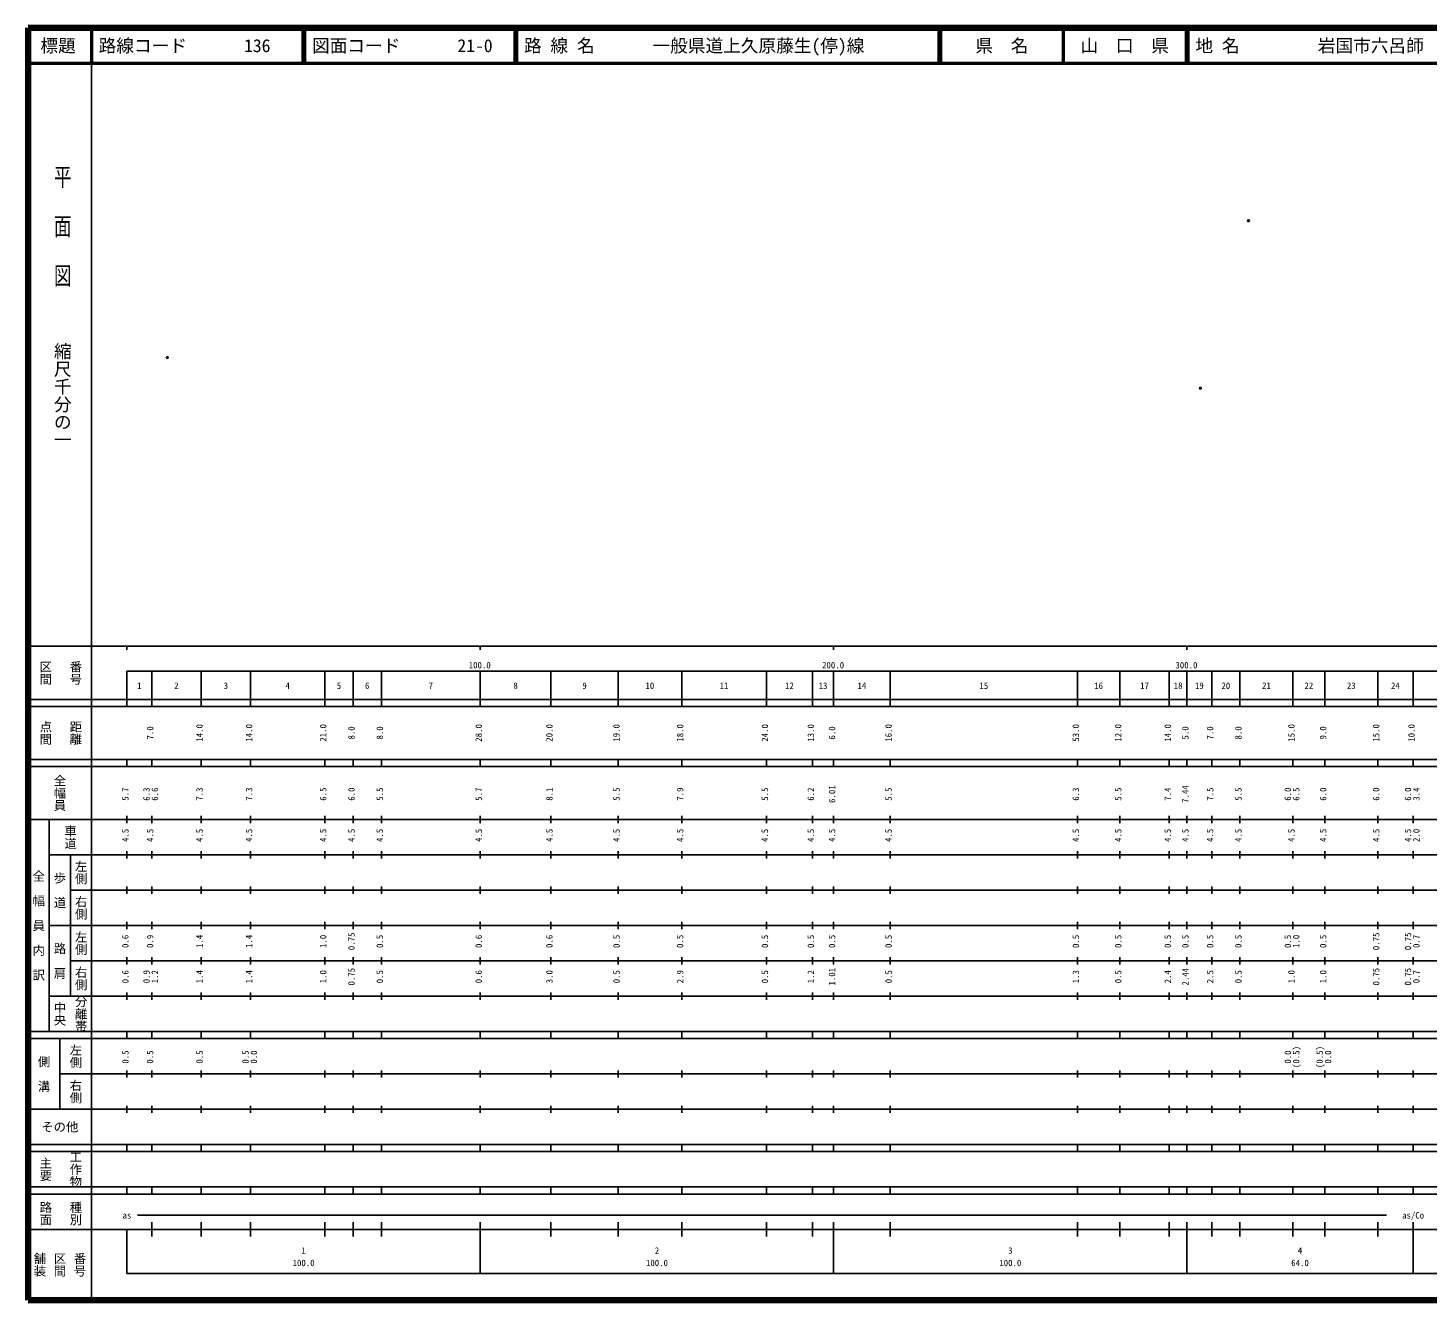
# Model space of a CAD drawing. Units: millimetres on the paper. Extents: x 40 to 680, y 20 to 380.
# Drawn here: x 40 to 436.2, y 20 to 380 of the extents above; entities that cross this region are included whole.
import ezdxf
from ezdxf.enums import TextEntityAlignment as Align

# ---------------------------------------------------------------- set-up
doc = ezdxf.new("R2010")
doc.units = ezdxf.units.MM
doc.header["$PDMODE"] = 32
doc.header["$PDSIZE"] = 0.5
doc.layers.add('M-OTRS', color=6, linetype='Continuous')
doc.layers.add('M-TTL-TXT', color=7, linetype='Continuous')
for name, color, linetype, lineweight in [('M-TTL', 2, 'Continuous', 140), ('M-TTL-BAND', 7, 'Continuous', 25), ('M-TTL-LINE', 7, 'Continuous', 50)]:
    doc.layers.add(name, color=color, linetype=linetype, lineweight=lineweight)
doc.styles.add('@ＭＳ ゴシック', font='')
doc.styles.add('ＭＳ ゴシック', font='')
doc.styles.get('@ＭＳ ゴシック').set_extended_font_data('@MS Gothic')
doc.styles.get('ＭＳ ゴシック').set_extended_font_data('MS Gothic')

msp = doc.modelspace()

# ---------------------------------------------------------------- linework, layer by layer
at = {"layer": 'M-OTRS'}
for p in [(385.402, 325.443), (79.424, 286.745), (371.799, 278.036)]:
    msp.add_point(p, dxfattribs=at)
at = {"layer": 'M-TTL'}
for p, q in [((40, 380), (40, 20)), ((680, 380), (40, 380)), ((40, 20), (680, 20))]:
    msp.add_line(p, q, dxfattribs=at)
at = {"layer": 'M-TTL-BAND'}
for p, q in [((58, 370), (58, 20)), ((40, 205), (579, 205)), ((68, 205), (68, 204)), ((168, 205), (168, 204)), ((268, 205), (268, 204)), ((368, 205), (368, 204)), ((68, 198), (579, 198)), ((68, 198), (68, 188)), ((75, 188), (75, 198)), ((89, 188), (89, 198)), ((103, 188), (103, 198)), ((124, 188), (124, 198)), ((132, 188), (132, 198)), ((140, 188), (140, 198)), ((168, 188), (168, 198)), ((188, 188), (188, 198)), ((207, 188), (207, 198)), ((225, 188), (225, 198)), ((249, 188), (249, 198)), ((262, 188), (262, 198)), ((268, 188), (268, 198)), ((284, 188), (284, 198)), ((337, 188), (337, 198)), ((349, 188), (349, 198)), ((363, 188), (363, 198)), ((368, 188), (368, 198)), ((375, 188), (375, 198)), ((383, 188), (383, 198)), ((398, 188), (398, 198)), ((407, 188), (407, 198)), ((422, 188), (422, 198)), ((432, 188), (432, 198)), ((40, 190), (579, 190)), ((40, 188), (579, 188)), ((40, 173), (579, 173)), ((40, 171), (579, 171)), ((68, 171), (68, 173)), ((75, 171), (75, 173)), ((89, 171), (89, 173)), ((103, 171), (103, 173)), ((124, 171), (124, 173)), ((132, 171), (132, 173)), ((140, 171), (140, 173)), ((168, 171), (168, 173)), ((188, 171), (188, 173)), ((207, 171), (207, 173)), ((225, 171), (225, 173)), ((249, 171), (249, 173)), ((262, 171), (262, 173)), ((268, 171), (268, 173)), ((284, 171), (284, 173)), ((337, 171), (337, 173)), ((349, 171), (349, 173)), ((363, 171), (363, 173)), ((368, 171), (368, 173)), ((375, 171), (375, 173)), ((383, 171), (383, 173)), ((398, 171), (398, 173)), ((407, 171), (407, 173)), ((422, 171), (422, 173)), ((432, 171), (432, 173)), ((40, 156), (579, 156)), ((46, 96), (46, 156)), ((68, 155), (68, 157)), ((75, 155), (75, 157)), ((89, 155), (89, 157)), ((103, 155), (103, 157)), ((124, 155), (124, 157)), ((132, 155), (132, 157)), ((140, 155), (140, 157)), ((168, 155), (168, 157)), ((188, 155), (188, 157)), ((207, 155), (207, 157)), ((225, 155), (225, 157)), ((249, 155), (249, 157)), ((262, 155), (262, 157)), ((268, 155), (268, 157)), ((284, 155), (284, 157)), ((337, 155), (337, 157)), ((349, 155), (349, 157)), ((363, 155), (363, 157)), ((368, 155), (368, 157)), ((375, 155), (375, 157)), ((383, 155), (383, 157)), ((398, 155), (398, 157)), ((407, 155), (407, 157)), ((422, 155), (422, 157)), ((432, 155), (432, 157)), ((68, 145), (68, 147)), ((75, 145), (75, 147)), ((89, 145), (89, 147)), ((103, 145), (103, 147)), ((124, 145), (124, 147)), ((132, 145), (132, 147)), ((140, 145), (140, 147)), ((168, 145), (168, 147)), ((188, 145), (188, 147)), ((207, 145), (207, 147)), ((225, 145), (225, 147)), ((249, 145), (249, 147)), ((262, 145), (262, 147)), ((268, 145), (268, 147)), ((284, 145), (284, 147)), ((337, 145), (337, 147)), ((349, 145), (349, 147)), ((363, 145), (363, 147)), ((368, 145), (368, 147)), ((375, 145), (375, 147)), ((383, 145), (383, 147)), ((398, 145), (398, 147)), ((407, 145), (407, 147)), ((422, 145), (422, 147)), ((432, 145), (432, 147)), ((46, 146), (579, 146)), ((52, 146), (52, 106)), ((52, 136), (579, 136)), ((68, 135), (68, 137)), ((75, 135), (75, 137)), ((89, 135), (89, 137)), ((103, 135), (103, 137)), ((124, 135), (124, 137)), ((132, 135), (132, 137)), ((140, 135), (140, 137)), ((168, 135), (168, 137)), ((188, 135), (188, 137)), ((207, 135), (207, 137)), ((225, 135), (225, 137)), ((249, 135), (249, 137)), ((262, 135), (262, 137)), ((268, 135), (268, 137)), ((284, 135), (284, 137)), ((337, 135), (337, 137)), ((349, 135), (349, 137)), ((363, 135), (363, 137)), ((368, 135), (368, 137)), ((375, 135), (375, 137)), ((383, 135), (383, 137)), ((398, 135), (398, 137)), ((407, 135), (407, 137)), ((422, 135), (422, 137)), ((432, 135), (432, 137)), ((68, 125), (68, 127)), ((75, 125), (75, 127)), ((89, 125), (89, 127)), ((103, 125), (103, 127)), ((124, 125), (124, 127)), ((132, 125), (132, 127)), ((140, 125), (140, 127)), ((168, 125), (168, 127)), ((188, 125), (188, 127)), ((207, 125), (207, 127)), ((225, 125), (225, 127)), ((249, 125), (249, 127)), ((262, 125), (262, 127)), ((268, 125), (268, 127)), ((284, 125), (284, 127)), ((337, 125), (337, 127)), ((349, 125), (349, 127)), ((363, 125), (363, 127)), ((368, 125), (368, 127)), ((375, 125), (375, 127)), ((383, 125), (383, 127)), ((398, 125), (398, 127)), ((407, 125), (407, 127)), ((422, 125), (422, 127)), ((432, 125), (432, 127)), ((46, 126), (579, 126)), ((52, 116), (579, 116)), ((68, 115), (68, 117)), ((75, 115), (75, 117)), ((89, 115), (89, 117)), ((103, 115), (103, 117)), ((124, 115), (124, 117)), ((132, 115), (132, 117)), ((140, 115), (140, 117)), ((168, 115), (168, 117)), ((188, 115), (188, 117)), ((207, 115), (207, 117)), ((225, 115), (225, 117)), ((249, 115), (249, 117)), ((262, 115), (262, 117)), ((268, 115), (268, 117)), ((284, 115), (284, 117)), ((337, 115), (337, 117)), ((349, 115), (349, 117)), ((363, 115), (363, 117)), ((368, 115), (368, 117)), ((375, 115), (375, 117)), ((383, 115), (383, 117)), ((398, 115), (398, 117)), ((407, 115), (407, 117)), ((422, 115), (422, 117)), ((432, 115), (432, 117)), ((68, 105), (68, 107)), ((75, 105), (75, 107)), ((89, 105), (89, 107)), ((103, 105), (103, 107)), ((124, 105), (124, 107)), ((132, 105), (132, 107)), ((140, 105), (140, 107)), ((168, 105), (168, 107)), ((188, 105), (188, 107)), ((207, 105), (207, 107)), ((225, 105), (225, 107)), ((249, 105), (249, 107)), ((262, 105), (262, 107)), ((268, 105), (268, 107)), ((284, 105), (284, 107)), ((337, 105), (337, 107)), ((349, 105), (349, 107)), ((363, 105), (363, 107)), ((368, 105), (368, 107)), ((375, 105), (375, 107)), ((383, 105), (383, 107)), ((398, 105), (398, 107)), ((407, 105), (407, 107)), ((422, 105), (422, 107)), ((432, 105), (432, 107)), ((46, 106), (579, 106)), ((40, 96), (579, 96)), ((68, 94), (68, 96)), ((75, 94), (75, 96)), ((89, 94), (89, 96)), ((103, 94), (103, 96)), ((124, 94), (124, 96)), ((132, 94), (132, 96)), ((140, 94), (140, 96)), ((168, 94), (168, 96)), ((188, 94), (188, 96)), ((207, 94), (207, 96)), ((225, 94), (225, 96)), ((249, 94), (249, 96)), ((262, 94), (262, 96)), ((268, 94), (268, 96)), ((284, 94), (284, 96)), ((337, 94), (337, 96)), ((349, 94), (349, 96)), ((363, 94), (363, 96)), ((368, 94), (368, 96)), ((375, 94), (375, 96)), ((383, 94), (383, 96)), ((398, 94), (398, 96)), ((407, 94), (407, 96)), ((422, 94), (422, 96)), ((432, 94), (432, 96)), ((40, 94), (579, 94)), ((49, 94), (49, 74)), ((49, 84), (579, 84)), ((68, 83), (68, 85)), ((75, 83), (75, 85)), ((89, 83), (89, 85)), ((103, 83), (103, 85)), ((124, 83), (124, 85)), ((132, 83), (132, 85)), ((140, 83), (140, 85)), ((168, 83), (168, 85)), ((188, 83), (188, 85)), ((207, 83), (207, 85)), ((225, 83), (225, 85)), ((249, 83), (249, 85)), ((262, 83), (262, 85)), ((268, 83), (268, 85)), ((284, 83), (284, 85)), ((337, 83), (337, 85)), ((349, 83), (349, 85)), ((363, 83), (363, 85)), ((368, 83), (368, 85)), ((375, 83), (375, 85)), ((383, 83), (383, 85)), ((398, 83), (398, 85)), ((407, 83), (407, 85)), ((422, 83), (422, 85)), ((432, 83), (432, 85)), ((40, 74), (579, 74)), ((68, 73), (68, 75)), ((75, 73), (75, 75)), ((89, 73), (89, 75)), ((103, 73), (103, 75)), ((124, 73), (124, 75)), ((132, 73), (132, 75)), ((140, 73), (140, 75)), ((168, 73), (168, 75)), ((188, 73), (188, 75)), ((207, 73), (207, 75)), ((225, 73), (225, 75)), ((249, 73), (249, 75)), ((262, 73), (262, 75)), ((268, 73), (268, 75)), ((284, 73), (284, 75)), ((337, 73), (337, 75)), ((349, 73), (349, 75)), ((363, 73), (363, 75)), ((368, 73), (368, 75)), ((375, 73), (375, 75)), ((383, 73), (383, 75)), ((398, 73), (398, 75)), ((407, 73), (407, 75)), ((422, 73), (422, 75)), ((432, 73), (432, 75)), ((40, 64), (579, 64)), ((68, 62), (68, 64)), ((75, 62), (75, 64)), ((89, 62), (89, 64)), ((103, 62), (103, 64)), ((124, 62), (124, 64)), ((132, 62), (132, 64)), ((140, 62), (140, 64)), ((168, 62), (168, 64)), ((188, 62), (188, 64)), ((207, 62), (207, 64)), ((225, 62), (225, 64)), ((249, 62), (249, 64)), ((262, 62), (262, 64)), ((268, 62), (268, 64)), ((284, 62), (284, 64)), ((337, 62), (337, 64)), ((349, 62), (349, 64)), ((363, 62), (363, 64)), ((368, 62), (368, 64)), ((375, 62), (375, 64)), ((383, 62), (383, 64)), ((398, 62), (398, 64)), ((407, 62), (407, 64)), ((422, 62), (422, 64)), ((432, 62), (432, 64)), ((40, 62), (579, 62)), ((40, 52), (579, 52)), ((68, 50), (68, 52)), ((75, 50), (75, 52)), ((89, 50), (89, 52)), ((103, 50), (103, 52)), ((124, 50), (124, 52)), ((132, 50), (132, 52)), ((140, 50), (140, 52)), ((168, 50), (168, 52)), ((188, 50), (188, 52)), ((207, 50), (207, 52)), ((225, 50), (225, 52)), ((249, 50), (249, 52)), ((262, 50), (262, 52)), ((268, 50), (268, 52)), ((284, 50), (284, 52)), ((337, 50), (337, 52)), ((349, 50), (349, 52)), ((363, 50), (363, 52)), ((368, 50), (368, 52)), ((375, 50), (375, 52)), ((383, 50), (383, 52)), ((398, 50), (398, 52)), ((407, 50), (407, 52)), ((422, 50), (422, 52)), ((432, 50), (432, 52)), ((40, 50), (579, 50)), ((71, 44), (424.5, 44)), ((40, 40), (579, 40)), ((68, 40), (68, 27.5)), ((75, 38), (75, 42)), ((89, 38), (89, 42)), ((103, 38), (103, 42)), ((124, 38), (124, 42)), ((132, 38), (132, 42)), ((140, 38), (140, 42)), ((168, 27.5), (168, 42)), ((188, 38), (188, 42)), ((207, 38), (207, 42)), ((225, 38), (225, 42)), ((249, 38), (249, 42)), ((262, 38), (262, 42)), ((268, 27.5), (268, 42)), ((284, 38), (284, 42)), ((337, 38), (337, 42)), ((349, 38), (349, 42)), ((363, 38), (363, 42)), ((368, 27.5), (368, 42)), ((375, 38), (375, 42)), ((383, 38), (383, 42)), ((398, 38), (398, 42)), ((407, 38), (407, 42)), ((422, 38), (422, 42)), ((432, 27.5), (432, 42)), ((68, 27.5), (579, 27.5))]:
    msp.add_line(p, q, dxfattribs=at)
at = {"layer": 'M-TTL-LINE'}
for p, q in [((58, 380), (58, 370)), ((117.75, 380), (117.75, 370)), ((118.25, 380), (118.25, 370)), ((177.75, 380), (177.75, 370)), ((178.25, 380), (178.25, 370)), ((297.75, 380), (297.75, 370)), ((298.25, 380), (298.25, 370)), ((333, 380), (333, 370)), ((367.75, 380), (367.75, 370)), ((368.25, 380), (368.25, 370)), ((40, 370), (680, 370))]:
    msp.add_line(p, q, dxfattribs=at)

# ---------------------------------------------------------------- texts
at = {"layer": 'M-TTL-BAND', "style": '@ＭＳ ゴシック', "width": 1.4}
msp.add_text('平  面  図', height=3.666, rotation=270, dxfattribs=at).set_placement((49.777, 306.475), align=Align.MIDDLE_RIGHT)
at = {"layer": 'M-TTL-BAND', "style": '@ＭＳ ゴシック'}
msp.add_text('縮尺千分の一', height=3.666, rotation=270, dxfattribs=at).set_placement((49.777, 261.03), align=Align.MIDDLE_RIGHT)
for s, p in [('区間', (45, 197.5)), ('番号', (53.5, 197.5)), ('点間', (45, 180.5)), ('距離', (53.5, 180.5)), ('全幅員', (49, 163.5)), ('車道', (52, 151)), ('左側', (55, 141)), ('全\u3000幅\u3000員\u3000内\u3000訳', (43, 126)), ('歩\u3000道', (49, 136)), ('右側', (55, 131)), ('左側', (55, 121)), ('路\u3000肩', (49, 116)), ('右側', (55, 111)), ('中央', (49, 101)), ('分離帯', (55, 101)), ('左側', (53.5, 89)), ('側\u3000溝', (44.5, 84)), ('右側', (53.5, 79)), ('主要', (45, 57)), ('工作物', (53.5, 57)), ('路面', (45, 44.5)), ('種別', (53.5, 44.5)), ('舗装', (43.333, 30)), ('区間', (49, 30)), ('番号', (54.667, 30))]:
    msp.add_text(s, height=2.566, rotation=270, dxfattribs=at).set_placement(p, align=Align.MIDDLE_CENTER)
at = {"layer": 'M-TTL-BAND', "style": 'ＭＳ ゴシック'}
for s, p in [('100.0', (167.844, 198.195)), ('200.0', (267.844, 198.195)), ('300.0', (367.844, 198.195)), ('1', (71.5, 192.405)), ('2', (82, 192.405)), ('3', (96, 192.405)), ('4', (113.5, 192.405)), ('5', (128, 192.405)), ('6', (136, 192.405)), ('7', (154, 192.405)), ('8', (178, 192.405)), ('9', (197.5, 192.405)), ('10', (216, 192.405)), ('11', (237, 192.405)), ('12', (255.5, 192.405)), ('13', (265, 192.405)), ('14', (276, 192.405)), ('15', (310.5, 192.405)), ('16', (343, 192.405)), ('17', (356, 192.405)), ('18', (365.5, 192.405)), ('19', (371.5, 192.405)), ('20', (379, 192.405)), ('21', (390.5, 192.405)), ('22', (402.5, 192.405)), ('23', (414.5, 192.405)), ('24', (427, 192.405)), ('as', (68, 42.5)), ('as/Co', (432, 42.5)), ('1', (118, 32.523)), ('2', (218, 32.523)), ('3', (318, 32.523)), ('4', (400, 32.523)), ('100.0', (118, 29.033)), ('100.0', (218, 29.033)), ('100.0', (318, 29.033)), ('64.0', (400, 29.033))]:
    msp.add_text(s, height=1.833, dxfattribs=at).set_placement(p, align=Align.BOTTOM_CENTER)
for s, p in [('14.0', (90, 180.5)), ('14.0', (104, 180.5)), ('21.0', (125, 180.5)), ('28.0', (169, 180.5)), ('20.0', (189, 180.5)), ('19.0', (208, 180.5)), ('18.0', (226, 180.5)), ('24.0', (250, 180.5)), ('13.0', (263, 180.5)), ('16.0', (285, 180.5)), ('53.0', (338, 180.5)), ('12.0', (350, 180.5)), ('14.0', (364, 180.5)), ('15.0', (399, 180.5)), ('15.0', (423, 180.5)), ('10.0', (433, 180.5)), ('7.0', (76, 180.5)), ('8.0', (133, 180.5)), ('8.0', (141, 180.5)), ('6.0', (269, 180.5)), ('5.0', (369, 180.5)), ('7.0', (376, 180.5)), ('8.0', (384, 180.5)), ('9.0', (408, 180.5)), ('5.7', (69, 163.174)), ('6.3', (75, 163.174)), ('6.6', (77.37, 163.174)), ('7.3', (90, 163.174)), ('7.3', (104, 163.174)), ('6.5', (125, 163.174)), ('6.0', (133, 163.174)), ('5.5', (141, 163.174)), ('5.7', (169, 163.174)), ('8.1', (189, 163.174)), ('5.5', (208, 163.174)), ('7.9', (226, 163.174)), ('5.5', (250, 163.174)), ('6.2', (263, 163.174)), ('6.01', (269, 163.174)), ('5.5', (285, 163.174)), ('6.3', (338, 163.174)), ('5.5', (350, 163.174)), ('7.4', (364, 163.174)), ('7.44', (369, 163.174)), ('7.5', (376, 163.174)), ('5.5', (384, 163.174)), ('6.0', (398, 163.174)), ('6.5', (400.37, 163.174)), ('6.0', (408, 163.174)), ('6.0', (423, 163.174)), ('6.0', (432, 163.174)), ('3.4', (434.37, 163.174)), ('4.5', (69, 151.5)), ('4.5', (76, 151.5)), ('4.5', (90, 151.5)), ('4.5', (104, 151.5)), ('4.5', (125, 151.5)), ('4.5', (133, 151.5)), ('4.5', (141, 151.5)), ('4.5', (169, 151.5)), ('4.5', (189, 151.5)), ('4.5', (208, 151.5)), ('4.5', (226, 151.5)), ('4.5', (250, 151.5)), ('4.5', (263, 151.5)), ('4.5', (269, 151.5)), ('4.5', (285, 151.5)), ('4.5', (338, 151.5)), ('4.5', (350, 151.5)), ('4.5', (364, 151.5)), ('4.5', (369, 151.5)), ('4.5', (376, 151.5)), ('4.5', (384, 151.5)), ('4.5', (399, 151.5)), ('4.5', (408, 151.5)), ('4.5', (423, 151.5)), ('4.5', (432, 151.5)), ('2.0', (434.37, 151.5)), ('0.6', (69, 121.5)), ('0.9', (76, 121.5)), ('1.4', (90, 121.5)), ('1.4', (104, 121.5)), ('1.0', (125, 121.5)), ('0.75', (133, 121.5)), ('0.5', (141, 121.5)), ('0.6', (169, 121.5)), ('0.6', (189, 121.5)), ('0.5', (208, 121.5)), ('0.5', (226, 121.5)), ('0.5', (250, 121.5)), ('0.5', (263, 121.5)), ('0.5', (269, 121.5)), ('0.5', (285, 121.5)), ('0.5', (338, 121.5)), ('0.5', (350, 121.5)), ('0.5', (364, 121.5)), ('0.5', (369, 121.5)), ('0.5', (376, 121.5)), ('0.5', (384, 121.5)), ('0.5', (398, 121.5)), ('1.0', (400.37, 121.5)), ('0.5', (408, 121.5)), ('0.75', (423, 121.5)), ('0.75', (432, 121.5)), ('0.7', (434.37, 121.5)), ('0.6', (69, 111.5)), ('0.9', (75, 111.5)), ('1.2', (77.37, 111.5)), ('1.4', (90, 111.5)), ('1.4', (104, 111.5)), ('1.0', (125, 111.5)), ('0.75', (133, 111.5)), ('0.5', (141, 111.5)), ('0.6', (169, 111.5)), ('3.0', (189, 111.5)), ('0.5', (208, 111.5)), ('2.9', (226, 111.5)), ('0.5', (250, 111.5)), ('1.2', (263, 111.5)), ('1.01', (269, 111.5)), ('0.5', (285, 111.5)), ('1.3', (338, 111.5)), ('0.5', (350, 111.5)), ('2.4', (364, 111.5)), ('2.44', (369, 111.5)), ('2.5', (376, 111.5)), ('0.5', (384, 111.5)), ('1.0', (399, 111.5)), ('1.0', (408, 111.5)), ('0.75', (423, 111.5)), ('0.75', (432, 111.5)), ('0.7', (434.37, 111.5)), ('(0.5)', (400.37, 88.764)), ('(0.5)', (407, 88.764)), ('0.5', (69, 88.764)), ('0.5', (76, 88.764)), ('0.5', (90, 88.764)), ('0.5', (103, 88.764)), ('0.0', (105.37, 88.764)), ('0.0', (398, 88.764)), ('0.0', (409.37, 88.764))]:
    msp.add_text(s, height=1.833, rotation=90, dxfattribs=at).set_placement(p, align=Align.BOTTOM_CENTER)
msp.add_text('その他', height=2.566, dxfattribs=at).set_placement((49, 69), align=Align.MIDDLE_CENTER)
at = {"layer": 'M-TTL-TXT', "style": 'ＭＳ ゴシック'}
for s, p in [('標題', (48.5, 375)), ('県\u3000名', (315.625, 375)), ('山\u3000口\u3000県', (350.375, 375))]:
    msp.add_text(s, height=3.666, dxfattribs=at).set_placement(p, align=Align.MIDDLE_CENTER)
for s, p in [('路線コード', (60, 375)), ('136', (101.142, 375)), ('図面コード', (120.38, 375)), ('21-0', (161.521, 375)), ('路 線 名', (180.38, 375)), ('一般県道上久原藤生(停)線', (216.734, 375)), ('地 名', (370.38, 375)), ('岩国市六呂師', (405.024, 375))]:
    msp.add_text(s, height=3.666, dxfattribs=at).set_placement(p, align=Align.MIDDLE_LEFT)

doc.saveas('drawing.dxf')
